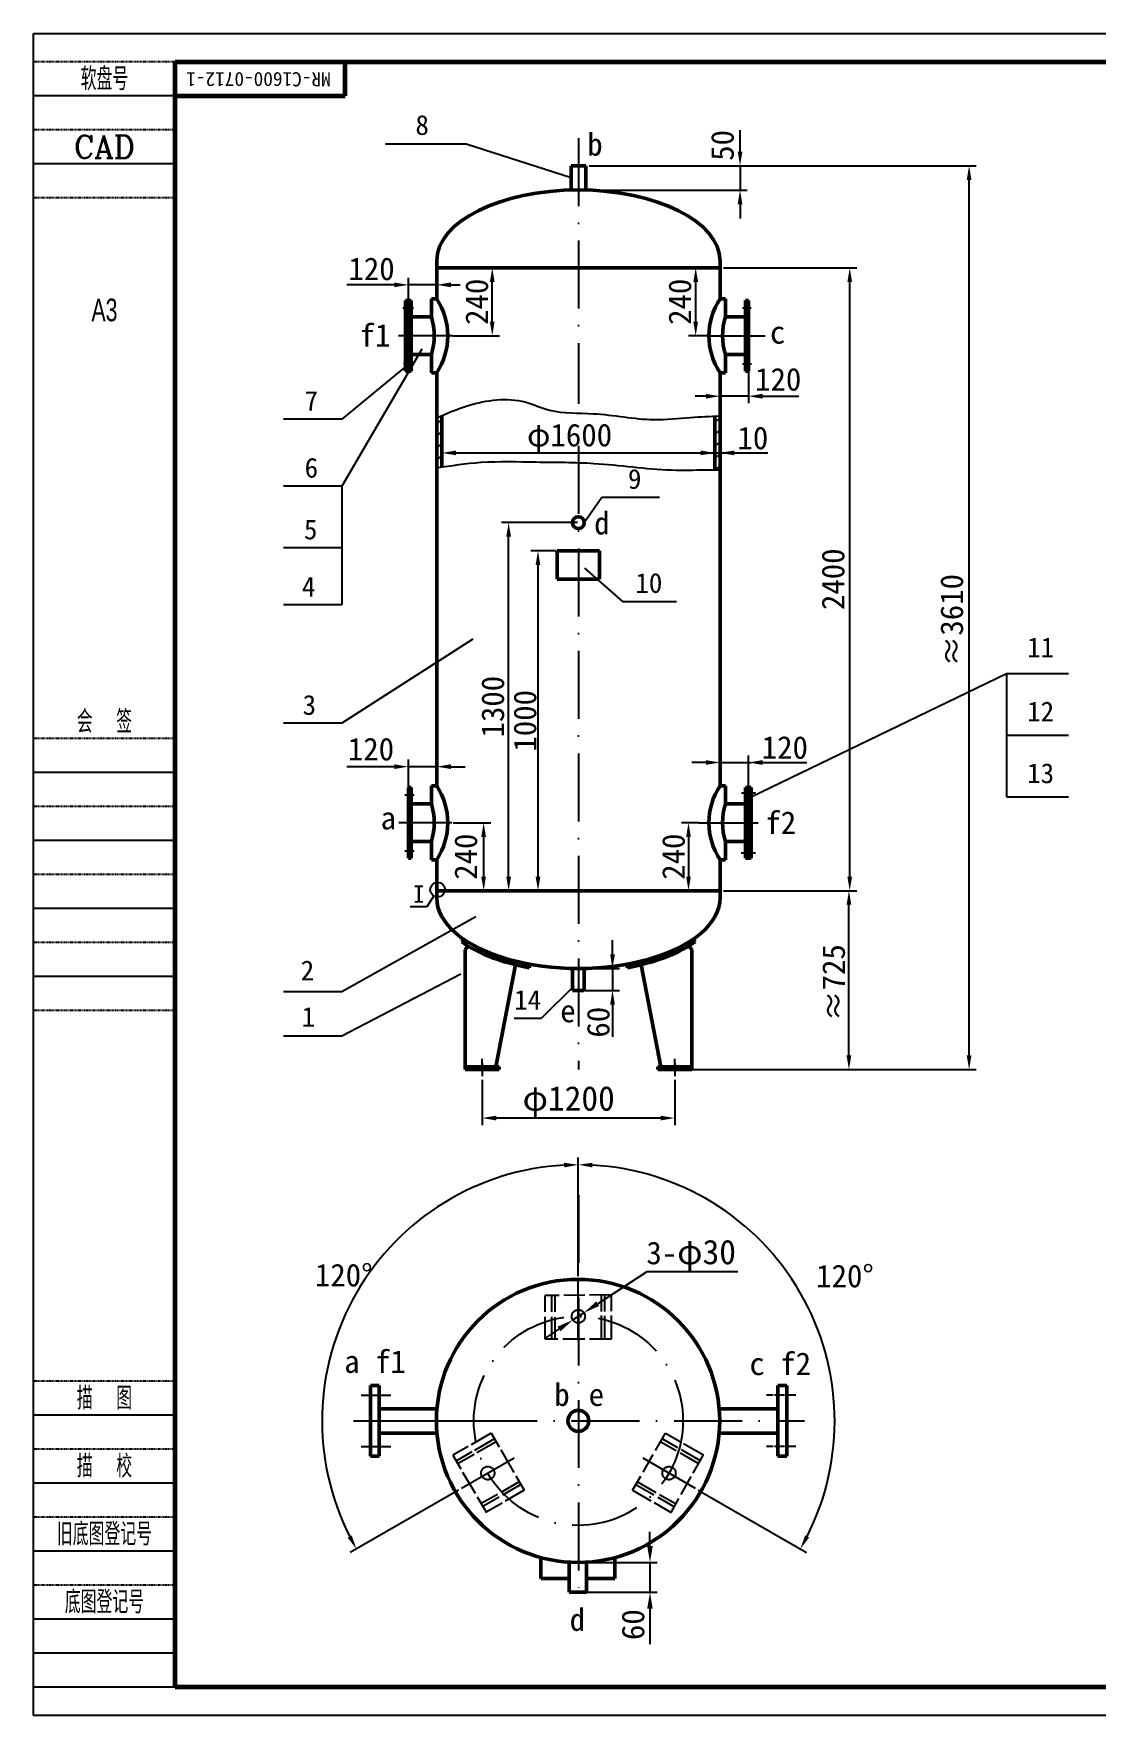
# Model space of a CAD drawing. Header units: millimetres. Extents: x 1459 to 3717, y -24177 to -11768.
# Drawn here: x 1458.8 to 1646.2, y -12064.7 to -11767.7 of the extents above; entities that cross this region are included whole.
import ezdxf
from ezdxf.enums import TextEntityAlignment as Align

# ---------------------------------------------------------------- set-up
doc = ezdxf.new("R2010")
doc.units = ezdxf.units.MM
doc.header["$MEASUREMENT"] = 0
for name, pattern in [('ACAD_ISO10W100', [18, 12, -3, 0, -3]), ('CENTER', [2, 1.25, -0.25, 0.25, -0.25]), ('HIDDEN2', [0.1875, 0.125, -0.0625])]:
    doc.linetypes.add(name, pattern=pattern)
doc.layers.get('0').update_dxf_attribs({"lineweight": 25})
for name, color, linetype, lineweight in [('2', 255, 'Continuous', 25), ('5', 3, 'ACAD_ISO10W100', 25), ('cu', 7, 'Continuous', 50), ('RAHM2', 1, 'Continuous', 25), ('RAHM3', 7, 'HIDDEN2', 25), ('TILE1', 5, 'Continuous', 25), ('中', 7, 'CENTER', 25), ('外框线', 7, 'Continuous', 60), ('细实线', 7, 'Continuous', 25)]:
    doc.layers.add(name, color=color, linetype=linetype, lineweight=lineweight)
doc.styles.add('HZ', font='ztxt.shx', dxfattribs={"width": 0.7, "bigfont": 'hztxt.shx'})
doc.styles.add('ROMANC', font='romanc', dxfattribs={"height": 4})
doc.styles.get("Standard").update_dxf_attribs({"font": 'SIMFANG.TTF'})

msp = doc.modelspace()

# ---------------------------------------------------------------- hatches: boundary and pattern name
h = msp.add_hatch()
h.set_pattern_fill('ANSI31', scale=10, style=0)
h.set_pattern_definition([(45, (662.5168, -12156.9949), (-0.8838835, 0.8838835), [])])
h.paths.add_polyline_path([(1537.68, -11950.7), (1537.68, -11950.2), (1534.98, -11950.2), (1534.98, -11950.7)])
h.paths.add_polyline_path([(1540.98, -11950.7), (1540.98, -11950.2), (1538.28, -11950.2), (1538.28, -11950.7)])
h = msp.add_hatch()
h.set_pattern_fill('ANSI31', scale=10, style=0)
h.set_pattern_definition([(135, (2447.4392, -12156.9949), (0.8838835, 0.8838835), [])])
h.paths.add_polyline_path([(1574.98, -11950.7), (1574.98, -11950.2), (1572.28, -11950.2), (1572.28, -11950.7)])
h.paths.add_polyline_path([(1571.68, -11950.7), (1571.68, -11950.2), (1568.98, -11950.2), (1568.98, -11950.7)])
at = {"layer": '细实线', "ltscale": 100}
h = msp.add_hatch(dxfattribs=at)
h.set_pattern_fill('ANSI31', color=256, scale=12, style=0)
h.set_pattern_definition([(45, (0, -76.6277), (-1.06066017, 1.06066017), [])])
edge = h.paths.add_edge_path()
edge.add_spline(control_points=[(1530.88, -11835.19), (1530.58, -11835.32), (1530.28, -11835.45), (1529.98, -11835.58)], knot_values=[1.412781, 1.412781, 1.412781, 1.412781, 2.401125, 2.401125, 2.401125, 2.401125], degree=3, periodic=0)
edge.add_line((1529.98, -11835.58), (1529.98, -11844.43))
edge.add_spline(control_points=[(1529.98, -11844.43), (1530.28, -11844.39), (1530.58, -11844.34), (1530.88, -11844.29)], knot_values=[0.646273, 0.646273, 0.646273, 0.646273, 1.557894, 1.557894, 1.557894, 1.557894], degree=3, periodic=0)
edge.add_line((1530.88, -11844.29), (1530.88, -11835.19))
edge = h.paths.add_edge_path()
edge.add_spline(control_points=[(1579.98, -11835.26), (1579.68, -11835.27), (1579.38, -11835.28), (1579.08, -11835.29)], knot_values=[51.242161, 51.242161, 51.242161, 51.242161, 52.145876, 52.145876, 52.145876, 52.145876], degree=3, periodic=0)
edge.add_line((1579.08, -11835.29), (1579.08, -11844.79))
edge.add_spline(control_points=[(1579.08, -11844.79), (1579.38, -11844.79), (1579.68, -11844.79), (1579.98, -11844.79)], knot_values=[49.858712, 49.858712, 49.858712, 49.858712, 50.761289, 50.761289, 50.761289, 50.761289], degree=3, periodic=0)
edge.add_line((1579.98, -11844.79), (1579.98, -11835.26))

# ---------------------------------------------------------------- linework, layer by layer
at = {"color": 7}
for p, q in [((1583.52, -11788.57), (1583.52, -11784.81)), ((1535.17, -11787.24), (1520.92, -11787.24)), ((1553.68, -11793.22), (1535.17, -11787.24)), ((1556.9, -11791.07), (1625.2, -11791.07)), ((1557.53, -11791.07), (1584.77, -11791.07)), ((1583.52, -11791.07), (1583.52, -11795.38)), ((1623.95, -11949.1), (1623.95, -11793.57)), ((1557.37, -11795.38), (1584.77, -11795.38)), ((1583.52, -11797.88), (1583.52, -11800.38)), ((1539.78, -11818.6), (1539.78, -11811.6)), ((1580.6, -11809.1), (1604.13, -11809.1)), ((1602.88, -11916.6), (1602.88, -11811.6)), ((1523.99, -11816.19), (1525.88, -11816.19)), ((1583.93, -11816.15), (1585.5, -11816.15)), ((1527.33, -11823.46), (1513.21, -11847.66)), ((1532.76, -11821.1), (1523.21, -11821.1)), ((1532.81, -11821.1), (1541.03, -11821.1)), ((1577.72, -11821.1), (1587.94, -11821.1)), ((1524.64, -11826.4), (1513.21, -11835.85)), ((1524.09, -11826.01), (1525.85, -11826.01)), ((1583.93, -11826.05), (1585.55, -11826.05)), ((1513.21, -11835.85), (1502.95, -11835.85)), ((1554.98, -11836.51), (1554.98, -11836.51)), ((1532.48, -11841.79), (1588.45, -11841.79)), ((1513.21, -11847.66), (1502.95, -11847.66)), ((1513.21, -11847.66), (1513.21, -11858.53)), ((1556.03, -11854.1), (1559.11, -11849.62)), ((1559.11, -11849.62), (1569.31, -11849.62)), ((1554.8, -11854.1), (1541.42, -11854.1)), ((1513.21, -11858.53), (1502.95, -11858.53)), ((1513.21, -11858.53), (1513.21, -11868.6)), ((1542.67, -11916.6), (1542.67, -11856.6)), ((1551.05, -11859.1), (1546.6, -11859.1)), ((1547.85, -11861.6), (1547.85, -11916.6)), ((1556.07, -11862.12), (1562.76, -11868.04)), ((1562.76, -11868.04), (1572.28, -11868.04)), ((1513.21, -11868.6), (1502.95, -11868.6)), ((1536.34, -11874.7), (1513.21, -11889.49)), ((1585.48, -11902.54), (1630.55, -11880.72)), ((1630.55, -11880.72), (1630.55, -11891.63)), ((1630.55, -11880.72), (1641.47, -11880.72)), ((1513.21, -11889.49), (1502.95, -11889.49)), ((1630.55, -11891.63), (1641.47, -11891.63)), ((1630.55, -11891.63), (1630.55, -11902.54)), ((1577.48, -11896.46), (1574.98, -11896.46)), ((1579.98, -11896.46), (1585.48, -11896.46)), ((1584.98, -11900.85), (1584.98, -11895.21)), ((1587.31, -11896.46), (1595.33, -11896.46)), ((1524.35, -11902.15), (1526, -11902.15)), ((1583.77, -11901.8), (1586.22, -11901.8)), ((1630.55, -11902.54), (1641.47, -11902.54)), ((1532.85, -11907.1), (1539.51, -11907.1)), ((1538.26, -11909.6), (1538.26, -11916.6)), ((1524.34, -11912.05), (1526, -11912.05)), ((1583.71, -11912.41), (1586.26, -11912.41)), ((1544.95, -11919.1), (1541.42, -11919.1)), ((1550.6, -11919.1), (1546.6, -11919.1)), ((1580.6, -11919.1), (1603.99, -11919.1)), ((1581.23, -11919.1), (1604.13, -11919.1)), ((1536.87, -11923.7), (1513.21, -11936.97)), ((1602.74, -11949.1), (1602.74, -11921.6)), ((1561, -11930.35), (1561, -11927.85)), ((1556.65, -11932.85), (1562.25, -11932.85)), ((1561, -11932.85), (1561, -11936.71)), ((1534.25, -11933.85), (1513.21, -11944.77)), ((1554.24, -11935.91), (1548.46, -11941.59)), ((1513.21, -11936.97), (1502.95, -11936.97)), ((1556.12, -11936.71), (1562.25, -11936.71)), ((1561, -11939.21), (1561, -11944.9)), ((1543.62, -11941.59), (1548.46, -11941.59)), ((1513.21, -11944.77), (1502.95, -11944.77)), ((1537.98, -11950.2), (1537.98, -11948.82)), ((1537.98, -11949.51), (1537.98, -11951.86)), ((1571.98, -11950.2), (1571.98, -11948.82)), ((1571.98, -11949.51), (1571.98, -11951.86)), ((1575.02, -11950.7), (1603.99, -11950.7)), ((1587.48, -11950.7), (1625.2, -11950.7)), ((1537.98, -11952.49), (1537.98, -11960.51)), ((1571.98, -11952.49), (1571.98, -11960.51)), ((1569.48, -11959.26), (1540.48, -11959.26)), ((1567.62, -12035.23), (1567.62, -12032.32))]:
    msp.add_line(p, q, dxfattribs=at)
at = {"color": 7, "linetype": 'ACAD_ISO10W100'}
for p, q in [((1554.98, -11786.19), (1554.98, -11833.1)), ((1554.98, -11840.56), (1554.98, -11950.7)), ((1532.63, -11907.1), (1523.29, -11907.1)), ((1576.26, -11907.1), (1586.73, -11907.1)), ((1554.98, -11972.85), (1554.98, -12044.57)), ((1517.59, -12012.74), (1594.92, -12012.74))]:
    msp.add_line(p, q, dxfattribs=at)
at = {"color": 7, "ltscale": 100}
msp.add_line((1515.31, -12012.74), (1535.82, -12012.74), dxfattribs=at)
at = {"color": 7, "linetype": 'ACAD_ISO10W100'}
msp.add_circle((1554.98, -12012.74), 18.46, dxfattribs=at)
at = {"color": 7}
for points in [[(1583.1, -11788.57), (1583.93, -11788.57), (1583.52, -11791.07)], [(1623.53, -11793.57), (1624.36, -11793.57), (1623.95, -11791.07)], [(1583.1, -11797.88), (1583.93, -11797.88), (1583.52, -11795.38)], [(1539.36, -11811.6), (1540.19, -11811.6), (1539.78, -11809.1)], [(1602.46, -11811.6), (1603.29, -11811.6), (1602.88, -11809.1)], [(1539.36, -11818.6), (1540.19, -11818.6), (1539.78, -11821.1)], [(1533.38, -11841.37), (1533.38, -11842.2), (1530.88, -11841.79)], [(1576.58, -11841.37), (1576.58, -11842.2), (1579.08, -11841.79)], [(1582.48, -11841.37), (1582.48, -11842.2), (1579.98, -11841.79)], [(1542.25, -11856.6), (1543.09, -11856.6), (1542.67, -11854.1)], [(1547.43, -11861.6), (1548.27, -11861.6), (1547.85, -11859.1)], [(1577.48, -11896.05), (1577.48, -11896.88), (1579.98, -11896.46)], [(1587.48, -11896.05), (1587.48, -11896.88), (1584.98, -11896.46)], [(1537.84, -11909.6), (1538.67, -11909.6), (1538.26, -11907.1)], [(1537.84, -11916.6), (1538.67, -11916.6), (1538.26, -11919.1)], [(1542.25, -11916.6), (1543.09, -11916.6), (1542.67, -11919.1)], [(1547.43, -11916.6), (1548.27, -11916.6), (1547.85, -11919.1)], [(1602.46, -11916.6), (1603.29, -11916.6), (1602.88, -11919.1)], [(1602.32, -11921.6), (1603.15, -11921.6), (1602.74, -11919.1)], [(1560.59, -11930.35), (1561.42, -11930.35), (1561, -11932.85)], [(1560.59, -11939.21), (1561.42, -11939.21), (1561, -11936.71)], [(1602.32, -11948.2), (1603.15, -11948.2), (1602.74, -11950.7)], [(1623.53, -11948.2), (1624.36, -11948.2), (1623.95, -11950.7)], [(1540.48, -11958.84), (1540.48, -11959.68), (1537.98, -11959.26)], [(1569.48, -11958.84), (1569.48, -11959.68), (1571.98, -11959.26)]]:
    msp.add_solid(points, dxfattribs=at)
at = {"layer": '2', "color": 7, "ltscale": 100}
for p, q in [((1575.69, -11818.6), (1575.69, -11811.6)), ((1577.64, -11821.1), (1574.44, -11821.1)), ((1584.98, -11827.39), (1584.98, -11833.03)), ((1577.48, -11831.78), (1575.57, -11831.78)), ((1584.98, -11831.78), (1579.98, -11831.78)), ((1587.48, -11831.78), (1593.91, -11831.78)), ((1522.48, -11897.2), (1514.09, -11897.2)), ((1524.98, -11900.79), (1524.98, -11895.95)), ((1529.98, -11897.2), (1524.98, -11897.2)), ((1532.48, -11897.2), (1534.98, -11897.2)), ((1576.2, -11907.1), (1573.17, -11907.1)), ((1574.42, -11909.6), (1574.42, -11916.6)), ((1554.97, -11987.17), (1554.96, -11966.25)), ((1554.97, -11987.17), (1554.96, -11966.25)), ((1533.82, -12024.97), (1514.72, -12036)), ((1576.15, -12024.95), (1595.25, -12035.97))]:
    msp.add_line(p, q, dxfattribs=at)
for start, end in [(93.1862, 206.8533), (333.1862, 86.8533)]:
    msp.add_arc((1554.98, -12012.74), 45.24, start, end, dxfattribs=at)
for points in [[(1575.27, -11811.6), (1576.11, -11811.6), (1575.69, -11809.1)], [(1575.27, -11818.6), (1576.11, -11818.6), (1575.69, -11821.1)], [(1577.48, -11831.36), (1577.48, -11832.2), (1579.98, -11831.78)], [(1587.48, -11831.36), (1587.48, -11832.2), (1584.98, -11831.78)], [(1522.48, -11896.78), (1522.48, -11897.61), (1524.98, -11897.2)], [(1532.48, -11896.78), (1532.48, -11897.61), (1529.98, -11897.2)], [(1574, -11909.6), (1574.83, -11909.6), (1574.42, -11907.1)], [(1574, -11916.6), (1574.83, -11916.6), (1574.42, -11919.1)], [(1552.45, -11967.15), (1552.48, -11967.98), (1554.96, -11967.5)], [(1557.45, -11967.98), (1557.47, -11967.15), (1554.96, -11967.5)], [(1514.98, -12032.98), (1514.25, -12033.37), (1515.81, -12035.37)], [(1595.72, -12033.34), (1594.99, -12032.95), (1594.17, -12035.35)]]:
    msp.add_solid(points, dxfattribs=at)
at = {"layer": '5', "color": 7, "ltscale": 100}
for p, q in [((1516.65, -12008.2), (1521.85, -12008.2)), ((1516.65, -12017.28), (1521.85, -12017.28)), ((1543.63, -12019.3), (1534.36, -12024.65)), ((1566.33, -12019.29), (1575.61, -12024.64))]:
    msp.add_line(p, q, dxfattribs=at)
at = {"layer": 'cu', "color": 7, "ltscale": 100}
for p, q in [((1553.68, -11791.07), (1553.68, -11795.37)), ((1553.68, -11791.07), (1556.28, -11791.07)), ((1556.28, -11791.07), (1556.28, -11795.37)), ((1529.98, -11807.85), (1529.98, -11814.57)), ((1579.98, -11807.85), (1579.98, -11814.57)), ((1529.98, -11809.1), (1579.98, -11809.1)), ((1529.03, -11814.57), (1529.03, -11817.78)), ((1529.98, -11814.57), (1529.03, -11814.57)), ((1579.98, -11814.57), (1580.92, -11814.57)), ((1580.92, -11814.57), (1580.92, -11817.78)), ((1525.48, -11814.85), (1524.48, -11814.85)), ((1524.48, -11814.85), (1524.48, -11827.35)), ((1524.98, -11814.85), (1524.98, -11827.35)), ((1525.48, -11814.85), (1525.48, -11827.35)), ((1580.92, -11814.85), (1580.92, -11817.78)), ((1584.48, -11814.85), (1584.48, -11827.35)), ((1584.48, -11814.85), (1584.98, -11814.85)), ((1584.98, -11814.85), (1584.98, -11827.35)), ((1529.03, -11817.78), (1525.48, -11817.78)), ((1580.92, -11817.78), (1584.48, -11817.78)), ((1529.03, -11824.43), (1525.48, -11824.43)), ((1529.03, -11824.43), (1529.03, -11827.63)), ((1580.92, -11824.43), (1580.92, -11827.35)), ((1580.92, -11824.43), (1584.48, -11824.43)), ((1580.92, -11824.43), (1580.92, -11827.63)), ((1525.48, -11827.35), (1524.48, -11827.35)), ((1529.98, -11827.63), (1529.03, -11827.63)), ((1529.98, -11827.63), (1529.98, -11900.57)), ((1579.98, -11827.63), (1579.98, -11900.57)), ((1579.98, -11827.63), (1580.92, -11827.63)), ((1579.98, -11827.98), (1579.98, -11833.03)), ((1584.48, -11827.35), (1584.98, -11827.35)), ((1530.88, -11835.19), (1530.88, -11844.29)), ((1579.08, -11835.29), (1579.08, -11844.79)), ((1551.23, -11859.1), (1551.23, -11864.1)), ((1551.23, -11859.1), (1558.73, -11859.1)), ((1558.73, -11859.1), (1558.73, -11864.1)), ((1551.23, -11864.1), (1558.73, -11864.1)), ((1529.03, -11900.57), (1529.03, -11903.78)), ((1529.98, -11900.57), (1529.03, -11900.57)), ((1579.98, -11900.57), (1580.92, -11900.57)), ((1580.92, -11900.57), (1580.92, -11903.78)), ((1524.98, -11900.85), (1524.98, -11913.35)), ((1525.48, -11900.85), (1524.98, -11900.85)), ((1525.48, -11900.85), (1525.48, -11913.35)), ((1580.92, -11900.85), (1580.92, -11903.78)), ((1584.48, -11900.85), (1584.48, -11913.35)), ((1584.48, -11900.85), (1585.48, -11900.85)), ((1584.98, -11900.85), (1584.98, -11913.35)), ((1585.48, -11900.85), (1585.48, -11913.35)), ((1529.03, -11903.78), (1525.48, -11903.78)), ((1580.92, -11903.78), (1584.48, -11903.78)), ((1529.03, -11910.43), (1525.48, -11910.43)), ((1529.03, -11910.43), (1529.03, -11913.63)), ((1580.92, -11910.43), (1584.48, -11910.43)), ((1580.92, -11910.43), (1580.92, -11913.35)), ((1580.92, -11910.43), (1580.92, -11913.63)), ((1525.48, -11913.35), (1524.98, -11913.35)), ((1529.98, -11913.63), (1529.03, -11913.63)), ((1529.98, -11913.63), (1529.98, -11920.35)), ((1579.98, -11913.63), (1579.98, -11920.35)), ((1579.98, -11913.63), (1580.92, -11913.63)), ((1584.48, -11913.35), (1585.48, -11913.35)), ((1529.98, -11919.1), (1579.98, -11919.1)), ((1534.38, -11928.11), (1534.69, -11927.66)), ((1534.98, -11929.56), (1535.44, -11928.85)), ((1534.98, -11929.56), (1534.98, -11950.7)), ((1574.98, -11929.56), (1574.52, -11928.85)), ((1574.98, -11929.56), (1574.98, -11950.7)), ((1575.57, -11928.11), (1575.26, -11927.66)), ((1543.87, -11932.17), (1540.43, -11950.2)), ((1543.87, -11932.17), (1546.3, -11932.72)), ((1546.3, -11932.72), (1546.42, -11932.1)), ((1553.93, -11932.84), (1553.93, -11936.71)), ((1556.03, -11932.84), (1556.03, -11936.71)), ((1563.65, -11932.72), (1563.54, -11932.1)), ((1566.09, -11932.17), (1563.65, -11932.72)), ((1566.09, -11932.17), (1569.53, -11950.2)), ((1553.93, -11936.71), (1556.03, -11936.71)), ((1540.98, -11950.2), (1534.98, -11950.2)), ((1534.98, -11950.2), (1537.98, -11950.2)), ((1534.98, -11950.7), (1540.98, -11950.7)), ((1537.68, -11950.7), (1537.68, -11950.2)), ((1538.28, -11950.7), (1538.28, -11950.2)), ((1540.98, -11950.7), (1540.98, -11950.2)), ((1568.98, -11950.2), (1574.98, -11950.2)), ((1568.98, -11950.7), (1568.98, -11950.2)), ((1574.98, -11950.7), (1568.98, -11950.7)), ((1571.68, -11950.7), (1571.68, -11950.2)), ((1572.28, -11950.7), (1572.28, -11950.2)), ((1519.82, -12006.5), (1518.26, -12006.5)), ((1518.26, -12006.5), (1518.26, -12018.98)), ((1519.82, -12018.98), (1519.82, -12006.5)), ((1590.21, -12018.98), (1590.21, -12006.5)), ((1590.21, -12006.5), (1591.77, -12006.5)), ((1591.77, -12006.5), (1591.77, -12018.98)), ((1519.82, -12010.6), (1530.01, -12010.6)), ((1590.21, -12010.6), (1579.82, -12010.6)), ((1519.82, -12014.88), (1530.01, -12014.88)), ((1590.21, -12014.88), (1579.82, -12014.88)), ((1519.82, -12018.98), (1518.26, -12018.98)), ((1590.21, -12018.98), (1591.77, -12018.98)), ((1548.38, -12036.88), (1548.38, -12040.58)), ((1561.39, -12036.88), (1561.39, -12040.58)), ((1553.33, -12037.68), (1553.33, -12043.01)), ((1556.44, -12043.01), (1556.44, -12037.69)), ((1553.33, -12040.58), (1548.38, -12040.58)), ((1553.33, -12043.01), (1556.44, -12043.01)), ((1556.44, -12040.58), (1561.39, -12040.58))]:
    msp.add_line(p, q, dxfattribs=at)
for centre, radius in [((1554.98, -11854.1), 1.05), ((1554.92, -12012.74), 25), ((1554.98, -12012.74), 1.85)]:
    msp.add_circle(centre, radius, dxfattribs=at)
for centre, radius, start, end in [((1519.97, -11821.1), 11.95, 326.8904, 33.1096), ((1589.86, -11821.1), 11.84, 146.5455, 213.4545), ((1518.23, -11821.1), 11.31, 342.8963, 17.1037), ((1591.73, -11821.1), 11.31, 162.8963, 197.1037), ((1519.97, -11907.1), 11.95, 326.8904, 33.1096), ((1589.86, -11907.1), 11.84, 146.5455, 213.4545), ((1518.23, -11907.1), 11.31, 342.8963, 17.1037), ((1591.73, -11907.1), 11.31, 162.8963, 197.1037)]:
    msp.add_arc(centre, radius, start, end, dxfattribs=at)
for centre, start_param, end_param in [((1554.98, -11807.85), 3.141593, 6.283185), ((1554.98, -11920.35), 6.283185, 9.424778)]:
    msp.add_ellipse(centre, major_axis=(-25, 0), ratio=0.5, start_param=start_param, end_param=end_param, dxfattribs=at)
for points in [[(1534.38, -11928.11), (1535.24, -11928.74), (1535.51, -11928.9), (1537.82, -11930.23), (1540.24, -11931.2), (1544.01, -11932.22), (1545.15, -11932.47), (1546.31, -11932.69)], [(1575.57, -11928.11), (1574.71, -11928.74), (1574.44, -11928.9), (1572.14, -11930.23), (1569.72, -11931.2), (1565.94, -11932.22), (1564.81, -11932.47), (1563.65, -11932.69)]]:
    msp.add_open_spline(points, degree=3, knots=[6.9478971, 6.9478971, 6.9478971, 6.9478971, 6.9977796, 6.9977796, 7.3579078, 7.3579078, 7.5044736, 7.5044736, 7.5044736, 7.5044736], dxfattribs=at)
at = {"layer": 'RAHM2', "color": 7}
for p, q in [((1483.83, -11778.74), (1458.83, -11778.74)), ((1483.83, -11790.74), (1458.83, -11790.74)), ((1483.83, -11898.24), (1458.83, -11898.24)), ((1483.83, -11910.24), (1458.83, -11910.24)), ((1483.83, -11922.24), (1458.83, -11922.24)), ((1483.83, -11934.24), (1458.83, -11934.24)), ((1483.83, -12011.74), (1458.83, -12011.74)), ((1483.83, -12023.74), (1458.83, -12023.74)), ((1483.83, -12035.74), (1458.83, -12035.74)), ((1483.83, -12047.74), (1458.83, -12047.74)), ((1483.83, -12053.74), (1458.83, -12053.74)), ((1483.83, -12059.74), (1458.83, -12059.74))]:
    msp.add_line(p, q, dxfattribs=at)
at = {"layer": 'RAHM3', "color": 7}
for p, q in [((1483.83, -11772.74), (1458.83, -11772.74)), ((1483.83, -11784.74), (1458.83, -11784.74)), ((1483.83, -11796.74), (1458.83, -11796.74)), ((1483.83, -11892.24), (1458.83, -11892.24)), ((1483.83, -11904.24), (1458.83, -11904.24)), ((1483.83, -11916.24), (1458.83, -11916.24)), ((1483.83, -11928.24), (1458.83, -11928.24)), ((1483.83, -11940.24), (1458.83, -11940.24)), ((1483.83, -12005.74), (1458.83, -12005.74)), ((1483.83, -12017.74), (1458.83, -12017.74)), ((1483.83, -12029.74), (1458.83, -12029.74)), ((1483.83, -12041.74), (1458.83, -12041.74))]:
    msp.add_line(p, q, dxfattribs=at)
at = {"layer": 'RAHM3', "color": 7, "ltscale": 100}
for p, q in [((1551.56, -11990.58), (1549.11, -11990.6)), ((1549.14, -11993.47), (1549.14, -11990.6)), ((1550.31, -11993.47), (1550.31, -11990.6)), ((1550.89, -11993.47), (1550.89, -11990.6)), ((1556.11, -11990.54), (1552.39, -11990.57)), ((1560.8, -11990.49), (1556.96, -11990.53)), ((1559.05, -11993.44), (1559.05, -11990.59)), ((1559.64, -11993.44), (1559.63, -11990.59)), ((1560.8, -11993.39), (1560.8, -11990.49)), ((1549.14, -11998.32), (1549.14, -11994.38)), ((1550.31, -11998.32), (1550.31, -11994.34)), ((1550.89, -11998.32), (1550.89, -11994.42)), ((1559.05, -11998.32), (1559.05, -11994.12)), ((1559.64, -11998.32), (1559.64, -11994.17)), ((1560.8, -11998.32), (1560.8, -11994.15)), ((1551.36, -11998.32), (1549.14, -11998.32)), ((1556.12, -11998.32), (1552.21, -11998.32)), ((1560.8, -11998.32), (1556.96, -11998.32)), ((1539.58, -12014.9), (1536.03, -12016.95)), ((1540.16, -12015.91), (1536.64, -12017.95)), ((1540.45, -12016.42), (1537.03, -12018.39)), ((1539.58, -12014.9), (1540.98, -12017.34)), ((1568.61, -12017.96), (1570.38, -12014.89)), ((1569.51, -12016.41), (1572.25, -12017.99)), ((1569.8, -12015.9), (1572.5, -12017.46)), ((1570.38, -12014.89), (1572.97, -12016.39)), ((1535.52, -12017.25), (1532.8, -12018.82)), ((1532.8, -12018.82), (1534.22, -12021.22)), ((1536.16, -12018.23), (1533.47, -12019.78)), ((1536.57, -12018.66), (1533.76, -12020.28)), ((1541.28, -12017.86), (1543.6, -12021.86)), ((1566.4, -12021.79), (1568.21, -12018.65)), ((1572.94, -12018.39), (1576.2, -12020.27)), ((1573.12, -12017.82), (1576.49, -12019.76)), ((1573.55, -12016.72), (1577.07, -12018.75)), ((1575.24, -12021.98), (1577.09, -12018.72)), ((1534.55, -12021.78), (1536.76, -12025.53)), ((1543.93, -12022.44), (1545.41, -12025)), ((1564.55, -12024.99), (1565.99, -12022.5)), ((1544.54, -12023.48), (1541.29, -12025.36)), ((1544.83, -12023.99), (1541.56, -12025.87)), ((1545.41, -12025), (1542.07, -12026.93)), ((1564.55, -12024.99), (1567.78, -12026.85)), ((1565.14, -12023.98), (1568.31, -12025.81)), ((1565.43, -12023.48), (1568.68, -12025.36)), ((1573.12, -12025.74), (1574.91, -12022.58)), ((1537.14, -12026.17), (1538.74, -12028.89)), ((1540.68, -12025.71), (1537.85, -12027.35)), ((1540.97, -12026.22), (1538.14, -12027.85)), ((1541.52, -12027.25), (1538.72, -12028.86)), ((1568.35, -12027.18), (1571.33, -12028.9)), ((1568.98, -12026.2), (1571.83, -12027.84)), ((1569.31, -12025.72), (1572.12, -12027.34)), ((1571.33, -12028.9), (1572.71, -12026.46))]:
    msp.add_line(p, q, dxfattribs=at)
for centre in [(1554.98, -11994.28), (1538.99, -12021.96), (1570.98, -12021.96)]:
    msp.add_circle(centre, 1.17, dxfattribs=at)
at = {"layer": 'TILE1', "color": 7}
msp.add_line((1458.83, -12064.74), (1458.83, -11767.74), dxfattribs=at)
msp.add_lwpolyline([(1458.83, -11767.74), (1878.83, -11767.74), (1878.83, -12064.74), (1458.83, -12064.74)], dxfattribs=at)
at = {"layer": '中', "color": 7, "ltscale": 100}
msp.add_line((1554.97, -11998.5), (1554.97, -11987.8), dxfattribs=at)
at = {"layer": '中', "color": 7}
for p, q in [((1593.37, -12008.2), (1588.18, -12008.2)), ((1593.37, -12017.28), (1588.18, -12017.28))]:
    msp.add_line(p, q, dxfattribs=at)
at = {"layer": '外框线', "color": 7}
for p, q in [((1483.83, -12059.74), (1483.83, -11772.74)), ((1483.83, -11772.74), (1873.83, -11772.74)), ((1513.83, -11778.74), (1513.83, -11772.74)), ((1483.83, -11778.74), (1513.83, -11778.74)), ((1873.83, -12059.74), (1483.83, -12059.74))]:
    msp.add_line(p, q, dxfattribs=at)
at = {"layer": '细实线', "color": 7, "ltscale": 100}
for p, q in [((1524.98, -11814.67), (1524.98, -11810.86)), ((1522.48, -11812.11), (1514.09, -11812.11)), ((1529.98, -11812.11), (1524.98, -11812.11)), ((1532.48, -11812.11), (1534.11, -11812.11)), ((1583.1, -11986.39), (1567.06, -11986.39)), ((1555.04, -12037.73), (1568.9, -12037.73)), ((1567.62, -12037.73), (1567.62, -12043.01)), ((1555.04, -12043.01), (1568.86, -12043.01)), ((1567.62, -12045.92), (1567.62, -12052.17))]:
    msp.add_line(p, q, dxfattribs=at)
at = {"layer": '细实线', "ltscale": 100}
for p, q in [((1529.45, -11920.03), (1528.23, -11921.96)), ((1528.23, -11921.96), (1525.29, -11921.96))]:
    msp.add_line(p, q, dxfattribs=at)
at = {"layer": '细实线', "color": 7}
for p, q in [((1567.06, -11986.39), (1558.39, -11992.05)), ((1554, -11994.91), (1555.95, -11993.64)), ((1551.56, -11996.51), (1549.12, -11998.1))]:
    msp.add_line(p, q, dxfattribs=at)
at = {"layer": '细实线', "ltscale": 100}
msp.add_circle((1530.14, -11918.93), 1.3, dxfattribs=at)
for points, knots in [([(1529.98, -11835.58), (1531.78, -11834.79), (1536.7, -11832.74), (1543.94, -11831.71), (1550.81, -11834.97), (1558.67, -11834.49), (1566.87, -11836.34), (1574.35, -11835.46), (1578.24, -11835.32), (1579.98, -11835.26)], [1.412781, 1.412781, 1.412781, 1.412781, 7.357137, 17.444886, 21.934098, 29.704855, 40.466875, 46.931755, 52.145876, 52.145876, 52.145876, 52.145876]), ([(1529.98, -11844.43), (1532.57, -11844.02), (1538.39, -11843.14), (1547.69, -11843.46), (1558.92, -11843.39), (1568.81, -11844.97), (1576.25, -11844.78), (1579.1, -11844.79), (1579.98, -11844.79)], [0.646273, 0.646273, 0.646273, 0.646273, 8.511973, 18.275633, 28.46693, 42.197046, 48.134054, 50.761289, 50.761289, 50.761289, 50.761289])]:
    msp.add_open_spline(points, degree=3, knots=knots, dxfattribs=at)
at = {"layer": '细实线', "color": 7, "ltscale": 100}
for points in [[(1522.48, -11811.69), (1522.48, -11812.53), (1524.98, -11812.11)], [(1532.48, -11811.69), (1532.48, -11812.53), (1529.98, -11812.11)], [(1567.13, -12034.82), (1568.1, -12034.82), (1567.62, -12037.73)], [(1567.13, -12045.92), (1568.1, -12045.92), (1567.62, -12043.01)]]:
    msp.add_solid(points, dxfattribs=at)
at = {"layer": '细实线', "color": 7}
for points in [[(1558.13, -11991.64), (1558.66, -11992.45), (1555.95, -11993.64)], [(1551.3, -11996.1), (1551.83, -11996.92), (1554, -11994.91)]]:
    msp.add_solid(points, dxfattribs=at)

# ---------------------------------------------------------------- texts
at = {"color": 7}
for s, p in [('8', (1526.22, -11785.63)), ('7', (1506.66, -11834.35)), ('6', (1506.66, -11846.16)), ('9', (1563.73, -11848.14)), ('5', (1506.53, -11857.05)), ('4', (1506.18, -11867.16)), ('10', (1565.04, -11866.51)), ('11', (1634.19, -11877.89)), ('3', (1506.3, -11888.04)), ('12', (1634.19, -11889.2)), ('13', (1634.19, -11900.11)), ('2', (1505.96, -11934.93)), ('14', (1543.65, -11940.14)), ('1', (1506.14, -11943.14))]:
    msp.add_text(s, height=3.5, dxfattribs=at).set_placement(p)
at = {"color": 7, "insert": (1591.42, -11893.84), "char_height": 4, "attachment_point": 5}
msp.add_mtext('120', dxfattribs=at)
at = {"layer": '2', "color": 7, "ltscale": 100, "insert": (1571.79, -11913.1), "char_height": 4, "attachment_point": 5, "rotation": 90}
msp.add_mtext('240', dxfattribs=at)
at = {"layer": 'RAHM2', "color": 7, "style": 'HZ', "width": 0.7}
for s, p in [('软盘号', (1471.33, -11777.74)), ('A3', (1471.33, -11818.54)), ('会    签', (1471.33, -11891.24)), ('描    图', (1471.33, -12010.74)), ('描    校', (1471.33, -12022.74)), ('旧底图登记号', (1471.33, -12034.74)), ('底图登记号', (1471.33, -12046.74))]:
    msp.add_text(s, height=4, dxfattribs=at).set_placement(p, align=Align.CENTER)
at = {"layer": 'RAHM2', "color": 7, "style": 'ROMANC'}
msp.add_text('CAD', height=4, dxfattribs=at).set_placement((1471.33, -11789.74), align=Align.CENTER)
at = {"layer": '细实线', "color": 7}
msp.add_text('MR-C1600-0712-1', height=2.5, rotation=180, dxfattribs=at).set_placement((1511.27, -11774.56))
msp.add_text('I', height=3.07, dxfattribs=at).set_placement((1525.77, -11921.22))
at = {"layer": '细实线', "color": 7, "ltscale": 100, "char_height": 4, "attachment_point": 5}
for s, insert in [('b', (1557.91, -11787.32)), ('120', (1518.47, -11809.31)), ('f1', (1519.08, -11821.02)), ('c', (1590.15, -11820.52)), ('120', (1590.25, -11828.82)), ('{\\fTxt|b0|i0|c134|p2;φ1600}', (1553.43, -11839.18)), ('{\\fTxt|b0|i0|c134|p2;10}', (1585.78, -11839.18)), ('d', (1559.12, -11854.23)), ('120', (1518.37, -11894.13)), ('a', (1521.43, -11906.31)), ('f2', (1590.7, -11907.09)), ('e', (1553.14, -11940.37)), ('{\\fFangSong_GB2312|b0|i0|c134|p0;\\H1.083x;φ1200}', (1553.27, -11956.37)), ('3-{\\fFangSong_GB2312|b0|i0|c134|p0;\\H1.083x;φ30}', (1574.89, -11983.5)), ('120°', (1513.56, -11987.02)), ('120°', (1602.04, -11987.18)), ('a f1', (1519.09, -12002.29)), ('c f2', (1590.61, -12002.68)), ('b', (1552.09, -12008.13)), ('e', (1558.15, -12008.13)), ('d', (1554.8, -12047.86))]:
    msp.add_mtext(s, dxfattribs=dict(at, insert=insert))
at = {"layer": '细实线', "color": 7, "ltscale": 100, "char_height": 4, "attachment_point": 5, "rotation": 90}
for s, insert in [('50', (1580.43, -11787.48)), ('240', (1537.06, -11815.1)), ('240', (1572.92, -11815.1)), ('2400', (1599.96, -11864.1)), ('{\\fTxt|b0|i0|c134|p2;≈3610}', (1620.91, -11871.34)), ('1300', (1539.89, -11886.6)), ('1000', (1545.57, -11889.1)), ('240', (1535.13, -11913.1)), ('{\\fTxt|b0|i0|c134|p2;≈725}', (1600.06, -11935.35)), ('60', (1558.5, -11942.33)), ('60', (1564.64, -12048.72))]:
    msp.add_mtext(s, dxfattribs=dict(at, insert=insert))

doc.saveas('drawing.dxf')
